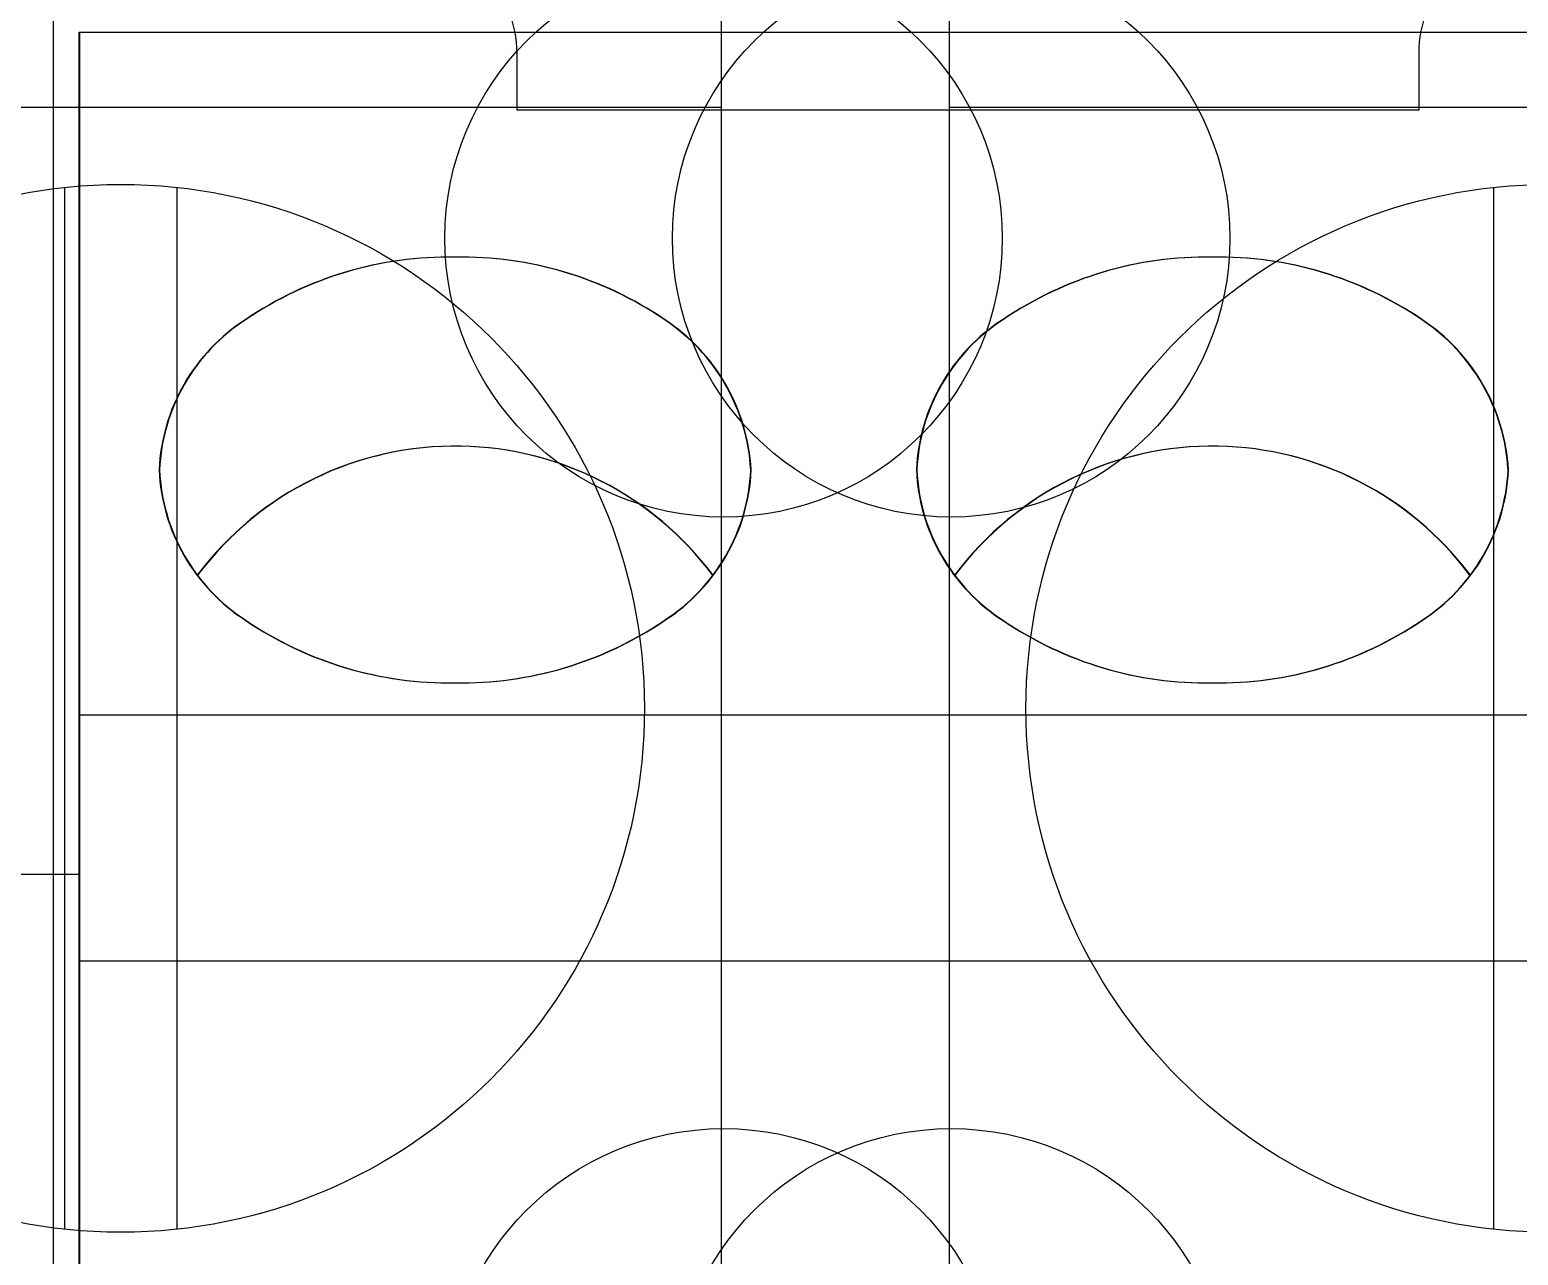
# Model space of a CAD drawing. Extents: x 1 to 47, y 1 to 35.
# Drawn here: x 39.9729 to 40.3691, y 11.958 to 12.284 of the extents above; entities that cross this region are included whole.
import ezdxf

# ---------------------------------------------------------------- set-up
doc = ezdxf.new("R2010")
doc.units = 0
doc.header["$MEASUREMENT"] = 0
for name, color, linetype in [('6_01__9-_0-___10__RTD_INPU', 7, 'CONTINUOUS'), ('6_02__9-_B-___10__RTD_INPU', 7, 'CONTINUOUS'), ('6_03__9-_1-___10__RTD_INPU', 7, 'CONTINUOUS'), ('6_04__9-_C-___10__RTD_INPU', 7, 'CONTINUOUS'), ('6_05__9-_D-___10__RTD_INPU', 7, 'CONTINUOUS'), ('6_06__9-_2A___10__RTD_INPU', 7, 'CONTINUOUS'), ('6_07__9-_2B___10__RTD_INPU', 7, 'CONTINUOUS'), ('6_08__9-_2C___10__RTD_INPU', 7, 'CONTINUOUS'), ('6_09__9-_2D___10__RTD_INPU', 7, 'CONTINUOUS'), ('6_10__9-_2G___10__RTD_INPU', 7, 'CONTINUOUS'), ('6_11__9-_3-___10__RTD_INPU', 7, 'CONTINUOUS'), ('6_12__9-_4-___10__RTD_INPU', 7, 'CONTINUOUS'), ('6_13__9-_5-___10__RTD_INPU', 7, 'CONTINUOUS'), ('6_14__9-_6-___10__RTD_INPU', 7, 'CONTINUOUS'), ('6_15__9-_70___10__RTD_INPU', 7, 'CONTINUOUS'), ('6_16__9-_L0___10__RTD_INPU', 7, 'CONTINUOUS'), ('6_17__9-_77___10__RTD_INPU', 7, 'CONTINUOUS'), ('6_18__9-_7-___10__RTD_INPU', 7, 'CONTINUOUS'), ('6_19__9-_L-___10__RTD_INPU', 7, 'CONTINUOUS'), ('7_01__0-__EMPTY', 7, 'CONTINUOUS'), ('7_02__B-___3__DI___4__DO__', 7, 'CONTINUOUS'), ('7_03__1-___4__DI___4__DO__', 7, 'CONTINUOUS'), ('7_04__C-___4__DI___4__DO__', 7, 'CONTINUOUS'), ('7_05__D-___4__DI___3__DO__', 7, 'CONTINUOUS'), ('7_06__2A___8__FORM_A_DO', 7, 'CONTINUOUS'), ('7_07__2B___8__FORM_B_DO', 7, 'CONTINUOUS'), ('7_08__2C___8__DO__6__FORM_', 7, 'CONTINUOUS'), ('7_09__2D___8__DO__2__FORM_', 7, 'CONTINUOUS'), ('7_10__2G___8__DO__4__FORM_', 7, 'CONTINUOUS'), ('7_11__3-___8__DI', 7, 'CONTINUOUS'), ('7_12__4-___14__DI', 7, 'CONTINUOUS'), ('7_13__5-___8__AI', 7, 'CONTINUOUS'), ('7_14__6-___4__AI____4__AO', 7, 'CONTINUOUS'), ('7_15__70___2__AVI____4__AF', 7, 'CONTINUOUS'), ('7_16__L0___2__LEA_AVI____4', 7, 'CONTINUOUS'), ('7_17__77___8__AFDI', 7, 'CONTINUOUS'), ('7_18__7-___2__AVI____7__DI', 7, 'CONTINUOUS'), ('7_19__L-___2__AVI____7__DI', 7, 'CONTINUOUS')]:
    doc.layers.add(name, color=color, linetype=linetype)

msp = doc.modelspace()

# ---------------------------------------------------------------- linework, layer by layer
at = {"layer": '6_01__9-_0-___10__RTD_INPU'}
msp.add_lwpolyline([(40.37245, 12.30769, 0.414214), (40.34257, 12.2778), (40.34257, 12.26269), (40.10257, 12.26269), (40.10257, 12.2778, 0.414214), (40.07268, 12.30769), (39.71495, 12.30769, 0.414973), (39.68507, 12.2778), (39.68507, 11.75758, 0.414973), (39.71495, 11.72769), (40.07268, 11.72769, 0.414214), (40.10257, 11.75758), (40.10257, 11.77269), (40.34257, 11.77269), (40.34257, 11.75758, 0.414214), (40.37245, 11.72769)], format="xyb", dxfattribs=at)
at = {"layer": '6_02__9-_B-___10__RTD_INPU'}
msp.add_lwpolyline([(41.58604, 12.28338), (41.58604, 11.67467), (39.98604, 11.67467), (39.98604, 12.28338)], close=True, dxfattribs=at)
for points in [[(40.14172, 12.20697, 0.154167), (40.08604, 12.22356, 0.154167), (40.03037, 12.20697, 0.244062), (40.0073, 12.16692, 0.244061), (40.03037, 12.12687, 0.154167), (40.08604, 12.11028, 0.154167), (40.14172, 12.12687, 0.24406), (40.16478, 12.16692, 0.236767)], [(40.3433, 12.20696, 0.154167), (40.28762, 12.22355, 0.154167), (40.23194, 12.20696, 0.244062), (40.20888, 12.16691, 0.244061), (40.23194, 12.12686, 0.154167), (40.28762, 12.11027, 0.154167), (40.3433, 12.12686, 0.24406), (40.36636, 12.16691, 0.236767)]]:
    msp.add_lwpolyline(points, format="xyb", close=True, dxfattribs=at)
for points in [[(40.15486, 12.13909, 0.005828), (40.15456, 12.13901, 0.231198), (40.08762, 12.17326, 0.240907), (40.01753, 12.13901, 0.001746), (40.01739, 12.13888)], [(40.35643, 12.13907, 0.005828), (40.35614, 12.139, 0.231198), (40.2892, 12.17324, 0.240907), (40.2191, 12.139, 0.001746), (40.21896, 12.13887)], [(39.98604, 12.05924), (39.82541, 12.05924, 0.414214), (39.78604, 12.01987), (39.78604, 11.87029, 0.414214), (39.82541, 11.83092), (39.98604, 11.83092)]]:
    msp.add_lwpolyline(points, format="xyb", dxfattribs=at)
for points in [[(39.98604, 12.10178), (41.58604, 12.10178)], [(39.98604, 12.03635), (41.58604, 12.03635)]]:
    msp.add_lwpolyline(points, dxfattribs=at)
at = {"layer": '6_03__9-_1-___10__RTD_INPU'}
msp.add_lwpolyline([(41.58604, 12.28338), (41.58604, 11.67467), (39.98604, 11.67467), (39.98604, 12.28338)], close=True, dxfattribs=at)
for points in [[(40.14172, 12.20697, 0.154167), (40.08604, 12.22356, 0.154167), (40.03037, 12.20697, 0.244062), (40.0073, 12.16692, 0.244061), (40.03037, 12.12687, 0.154167), (40.08604, 12.11028, 0.154167), (40.14172, 12.12687, 0.24406), (40.16478, 12.16692, 0.236767)], [(40.3433, 12.20696, 0.154167), (40.28762, 12.22355, 0.154167), (40.23194, 12.20696, 0.244062), (40.20888, 12.16691, 0.244061), (40.23194, 12.12686, 0.154167), (40.28762, 12.11027, 0.154167), (40.3433, 12.12686, 0.24406), (40.36636, 12.16691, 0.236767)]]:
    msp.add_lwpolyline(points, format="xyb", close=True, dxfattribs=at)
for points in [[(40.15486, 12.13909, 0.005828), (40.15456, 12.13901, 0.231198), (40.08762, 12.17326, 0.240907), (40.01753, 12.13901, 0.001746), (40.01739, 12.13888)], [(40.35643, 12.13907, 0.005828), (40.35614, 12.139, 0.231198), (40.2892, 12.17324, 0.240907), (40.2191, 12.139, 0.001746), (40.21896, 12.13887)], [(39.98604, 12.05924), (39.82541, 12.05924, 0.414214), (39.78604, 12.01987), (39.78604, 11.87029, 0.414214), (39.82541, 11.83092), (39.98604, 11.83092)]]:
    msp.add_lwpolyline(points, format="xyb", dxfattribs=at)
for points in [[(39.98604, 12.10178), (41.58604, 12.10178)], [(39.98604, 12.03635), (41.58604, 12.03635)]]:
    msp.add_lwpolyline(points, dxfattribs=at)
at = {"layer": '6_04__9-_C-___10__RTD_INPU'}
msp.add_lwpolyline([(41.58604, 12.28338), (41.58604, 11.67467), (39.98604, 11.67467), (39.98604, 12.28338)], close=True, dxfattribs=at)
for points in [[(40.14172, 12.20697, 0.154167), (40.08604, 12.22356, 0.154167), (40.03037, 12.20697, 0.244062), (40.0073, 12.16692, 0.244061), (40.03037, 12.12687, 0.154167), (40.08604, 12.11028, 0.154167), (40.14172, 12.12687, 0.24406), (40.16478, 12.16692, 0.236767)], [(40.3433, 12.20696, 0.154167), (40.28762, 12.22355, 0.154167), (40.23194, 12.20696, 0.244062), (40.20888, 12.16691, 0.244061), (40.23194, 12.12686, 0.154167), (40.28762, 12.11027, 0.154167), (40.3433, 12.12686, 0.24406), (40.36636, 12.16691, 0.236767)]]:
    msp.add_lwpolyline(points, format="xyb", close=True, dxfattribs=at)
for points in [[(40.15486, 12.13909, 0.005828), (40.15456, 12.13901, 0.231198), (40.08762, 12.17326, 0.240907), (40.01753, 12.13901, 0.001746), (40.01739, 12.13888)], [(40.35643, 12.13907, 0.005828), (40.35614, 12.139, 0.231198), (40.2892, 12.17324, 0.240907), (40.2191, 12.139, 0.001746), (40.21896, 12.13887)], [(39.98604, 12.05924), (39.82541, 12.05924, 0.414214), (39.78604, 12.01987), (39.78604, 11.87029, 0.414214), (39.82541, 11.83092), (39.98604, 11.83092)]]:
    msp.add_lwpolyline(points, format="xyb", dxfattribs=at)
for points in [[(39.98604, 12.10178), (41.58604, 12.10178)], [(39.98604, 12.03635), (41.58604, 12.03635)]]:
    msp.add_lwpolyline(points, dxfattribs=at)
at = {"layer": '6_05__9-_D-___10__RTD_INPU'}
msp.add_lwpolyline([(41.58604, 12.28338), (41.58604, 11.67467), (39.98604, 11.67467), (39.98604, 12.28338)], close=True, dxfattribs=at)
for points in [[(40.14172, 12.20697, 0.154167), (40.08604, 12.22356, 0.154167), (40.03037, 12.20697, 0.244062), (40.0073, 12.16692, 0.244061), (40.03037, 12.12687, 0.154167), (40.08604, 12.11028, 0.154167), (40.14172, 12.12687, 0.24406), (40.16478, 12.16692, 0.236767)], [(40.3433, 12.20696, 0.154167), (40.28762, 12.22355, 0.154167), (40.23194, 12.20696, 0.244062), (40.20888, 12.16691, 0.244061), (40.23194, 12.12686, 0.154167), (40.28762, 12.11027, 0.154167), (40.3433, 12.12686, 0.24406), (40.36636, 12.16691, 0.236767)]]:
    msp.add_lwpolyline(points, format="xyb", close=True, dxfattribs=at)
for points in [[(40.15486, 12.13909, 0.005828), (40.15456, 12.13901, 0.231198), (40.08762, 12.17326, 0.240907), (40.01753, 12.13901, 0.001746), (40.01739, 12.13888)], [(40.35643, 12.13907, 0.005828), (40.35614, 12.139, 0.231198), (40.2892, 12.17324, 0.240907), (40.2191, 12.139, 0.001746), (40.21896, 12.13887)], [(39.98604, 12.05924), (39.82541, 12.05924, 0.414214), (39.78604, 12.01987), (39.78604, 11.87029, 0.414214), (39.82541, 11.83092), (39.98604, 11.83092)]]:
    msp.add_lwpolyline(points, format="xyb", dxfattribs=at)
for points in [[(39.98604, 12.10178), (41.58604, 12.10178)], [(39.98604, 12.03635), (41.58604, 12.03635)]]:
    msp.add_lwpolyline(points, dxfattribs=at)
at = {"layer": '6_06__9-_2A___10__RTD_INPU'}
msp.add_lwpolyline([(41.58604, 12.28338), (41.58604, 11.67467), (39.98604, 11.67467), (39.98604, 12.28338)], close=True, dxfattribs=at)
for points in [[(40.14172, 12.20697, 0.154167), (40.08604, 12.22356, 0.154167), (40.03037, 12.20697, 0.244062), (40.0073, 12.16692, 0.244061), (40.03037, 12.12687, 0.154167), (40.08604, 12.11028, 0.154167), (40.14172, 12.12687, 0.24406), (40.16478, 12.16692, 0.236767)], [(40.3433, 12.20696, 0.154167), (40.28762, 12.22355, 0.154167), (40.23194, 12.20696, 0.244062), (40.20888, 12.16691, 0.244061), (40.23194, 12.12686, 0.154167), (40.28762, 12.11027, 0.154167), (40.3433, 12.12686, 0.24406), (40.36636, 12.16691, 0.236767)]]:
    msp.add_lwpolyline(points, format="xyb", close=True, dxfattribs=at)
for points in [[(40.15486, 12.13909, 0.005828), (40.15456, 12.13901, 0.231198), (40.08762, 12.17326, 0.240907), (40.01753, 12.13901, 0.001746), (40.01739, 12.13888)], [(40.35643, 12.13907, 0.005828), (40.35614, 12.139, 0.231198), (40.2892, 12.17324, 0.240907), (40.2191, 12.139, 0.001746), (40.21896, 12.13887)], [(39.98604, 12.05924), (39.82541, 12.05924, 0.414214), (39.78604, 12.01987), (39.78604, 11.87029, 0.414214), (39.82541, 11.83092), (39.98604, 11.83092)]]:
    msp.add_lwpolyline(points, format="xyb", dxfattribs=at)
for points in [[(39.98604, 12.10178), (41.58604, 12.10178)], [(39.98604, 12.03635), (41.58604, 12.03635)]]:
    msp.add_lwpolyline(points, dxfattribs=at)
at = {"layer": '6_07__9-_2B___10__RTD_INPU'}
msp.add_lwpolyline([(41.58604, 12.28338), (41.58604, 11.67467), (39.98604, 11.67467), (39.98604, 12.28338)], close=True, dxfattribs=at)
for points in [[(40.14172, 12.20697, 0.154167), (40.08604, 12.22356, 0.154167), (40.03037, 12.20697, 0.244062), (40.0073, 12.16692, 0.244061), (40.03037, 12.12687, 0.154167), (40.08604, 12.11028, 0.154167), (40.14172, 12.12687, 0.24406), (40.16478, 12.16692, 0.236767)], [(40.3433, 12.20696, 0.154167), (40.28762, 12.22355, 0.154167), (40.23194, 12.20696, 0.244062), (40.20888, 12.16691, 0.244061), (40.23194, 12.12686, 0.154167), (40.28762, 12.11027, 0.154167), (40.3433, 12.12686, 0.24406), (40.36636, 12.16691, 0.236767)]]:
    msp.add_lwpolyline(points, format="xyb", close=True, dxfattribs=at)
for points in [[(40.15486, 12.13909, 0.005828), (40.15456, 12.13901, 0.231198), (40.08762, 12.17326, 0.240907), (40.01753, 12.13901, 0.001746), (40.01739, 12.13888)], [(40.35643, 12.13907, 0.005828), (40.35614, 12.139, 0.231198), (40.2892, 12.17324, 0.240907), (40.2191, 12.139, 0.001746), (40.21896, 12.13887)], [(39.98604, 12.05924), (39.82541, 12.05924, 0.414214), (39.78604, 12.01987), (39.78604, 11.87029, 0.414214), (39.82541, 11.83092), (39.98604, 11.83092)]]:
    msp.add_lwpolyline(points, format="xyb", dxfattribs=at)
for points in [[(39.98604, 12.10178), (41.58604, 12.10178)], [(39.98604, 12.03635), (41.58604, 12.03635)]]:
    msp.add_lwpolyline(points, dxfattribs=at)
at = {"layer": '6_08__9-_2C___10__RTD_INPU'}
msp.add_lwpolyline([(41.58604, 12.28338), (41.58604, 11.67467), (39.98604, 11.67467), (39.98604, 12.28338)], close=True, dxfattribs=at)
for points in [[(40.14172, 12.20697, 0.154167), (40.08604, 12.22356, 0.154167), (40.03037, 12.20697, 0.244062), (40.0073, 12.16692, 0.244061), (40.03037, 12.12687, 0.154167), (40.08604, 12.11028, 0.154167), (40.14172, 12.12687, 0.24406), (40.16478, 12.16692, 0.236767)], [(40.3433, 12.20696, 0.154167), (40.28762, 12.22355, 0.154167), (40.23194, 12.20696, 0.244062), (40.20888, 12.16691, 0.244061), (40.23194, 12.12686, 0.154167), (40.28762, 12.11027, 0.154167), (40.3433, 12.12686, 0.24406), (40.36636, 12.16691, 0.236767)]]:
    msp.add_lwpolyline(points, format="xyb", close=True, dxfattribs=at)
for points in [[(40.15486, 12.13909, 0.005828), (40.15456, 12.13901, 0.231198), (40.08762, 12.17326, 0.240907), (40.01753, 12.13901, 0.001746), (40.01739, 12.13888)], [(40.35643, 12.13907, 0.005828), (40.35614, 12.139, 0.231198), (40.2892, 12.17324, 0.240907), (40.2191, 12.139, 0.001746), (40.21896, 12.13887)], [(39.98604, 12.05924), (39.82541, 12.05924, 0.414214), (39.78604, 12.01987), (39.78604, 11.87029, 0.414214), (39.82541, 11.83092), (39.98604, 11.83092)]]:
    msp.add_lwpolyline(points, format="xyb", dxfattribs=at)
for points in [[(39.98604, 12.10178), (41.58604, 12.10178)], [(39.98604, 12.03635), (41.58604, 12.03635)]]:
    msp.add_lwpolyline(points, dxfattribs=at)
at = {"layer": '6_09__9-_2D___10__RTD_INPU'}
msp.add_lwpolyline([(41.58604, 12.28338), (41.58604, 11.67467), (39.98604, 11.67467), (39.98604, 12.28338)], close=True, dxfattribs=at)
for points in [[(40.14172, 12.20697, 0.154167), (40.08604, 12.22356, 0.154167), (40.03037, 12.20697, 0.244062), (40.0073, 12.16692, 0.244061), (40.03037, 12.12687, 0.154167), (40.08604, 12.11028, 0.154167), (40.14172, 12.12687, 0.24406), (40.16478, 12.16692, 0.236767)], [(40.3433, 12.20696, 0.154167), (40.28762, 12.22355, 0.154167), (40.23194, 12.20696, 0.244062), (40.20888, 12.16691, 0.244061), (40.23194, 12.12686, 0.154167), (40.28762, 12.11027, 0.154167), (40.3433, 12.12686, 0.24406), (40.36636, 12.16691, 0.236767)]]:
    msp.add_lwpolyline(points, format="xyb", close=True, dxfattribs=at)
for points in [[(40.15486, 12.13909, 0.005828), (40.15456, 12.13901, 0.231198), (40.08762, 12.17326, 0.240907), (40.01753, 12.13901, 0.001746), (40.01739, 12.13888)], [(40.35643, 12.13907, 0.005828), (40.35614, 12.139, 0.231198), (40.2892, 12.17324, 0.240907), (40.2191, 12.139, 0.001746), (40.21896, 12.13887)], [(39.98604, 12.05924), (39.82541, 12.05924, 0.414214), (39.78604, 12.01987), (39.78604, 11.87029, 0.414214), (39.82541, 11.83092), (39.98604, 11.83092)]]:
    msp.add_lwpolyline(points, format="xyb", dxfattribs=at)
for points in [[(39.98604, 12.10178), (41.58604, 12.10178)], [(39.98604, 12.03635), (41.58604, 12.03635)]]:
    msp.add_lwpolyline(points, dxfattribs=at)
at = {"layer": '6_10__9-_2G___10__RTD_INPU'}
msp.add_lwpolyline([(41.58604, 12.28338), (41.58604, 11.67467), (39.98604, 11.67467), (39.98604, 12.28338)], close=True, dxfattribs=at)
for points in [[(40.14172, 12.20697, 0.154167), (40.08604, 12.22356, 0.154167), (40.03037, 12.20697, 0.244062), (40.0073, 12.16692, 0.244061), (40.03037, 12.12687, 0.154167), (40.08604, 12.11028, 0.154167), (40.14172, 12.12687, 0.24406), (40.16478, 12.16692, 0.236767)], [(40.3433, 12.20696, 0.154167), (40.28762, 12.22355, 0.154167), (40.23194, 12.20696, 0.244062), (40.20888, 12.16691, 0.244061), (40.23194, 12.12686, 0.154167), (40.28762, 12.11027, 0.154167), (40.3433, 12.12686, 0.24406), (40.36636, 12.16691, 0.236767)]]:
    msp.add_lwpolyline(points, format="xyb", close=True, dxfattribs=at)
for points in [[(40.15486, 12.13909, 0.005828), (40.15456, 12.13901, 0.231198), (40.08762, 12.17326, 0.240907), (40.01753, 12.13901, 0.001746), (40.01739, 12.13888)], [(40.35643, 12.13907, 0.005828), (40.35614, 12.139, 0.231198), (40.2892, 12.17324, 0.240907), (40.2191, 12.139, 0.001746), (40.21896, 12.13887)], [(39.98604, 12.05924), (39.82541, 12.05924, 0.414214), (39.78604, 12.01987), (39.78604, 11.87029, 0.414214), (39.82541, 11.83092), (39.98604, 11.83092)]]:
    msp.add_lwpolyline(points, format="xyb", dxfattribs=at)
for points in [[(39.98604, 12.10178), (41.58604, 12.10178)], [(39.98604, 12.03635), (41.58604, 12.03635)]]:
    msp.add_lwpolyline(points, dxfattribs=at)
at = {"layer": '6_11__9-_3-___10__RTD_INPU'}
msp.add_lwpolyline([(41.58604, 12.28338), (41.58604, 11.67467), (39.98604, 11.67467), (39.98604, 12.28338)], close=True, dxfattribs=at)
for points in [[(40.14172, 12.20697, 0.154167), (40.08604, 12.22356, 0.154167), (40.03037, 12.20697, 0.244062), (40.0073, 12.16692, 0.244061), (40.03037, 12.12687, 0.154167), (40.08604, 12.11028, 0.154167), (40.14172, 12.12687, 0.24406), (40.16478, 12.16692, 0.236767)], [(40.3433, 12.20696, 0.154167), (40.28762, 12.22355, 0.154167), (40.23194, 12.20696, 0.244062), (40.20888, 12.16691, 0.244061), (40.23194, 12.12686, 0.154167), (40.28762, 12.11027, 0.154167), (40.3433, 12.12686, 0.24406), (40.36636, 12.16691, 0.236767)]]:
    msp.add_lwpolyline(points, format="xyb", close=True, dxfattribs=at)
for points in [[(40.15486, 12.13909, 0.005828), (40.15456, 12.13901, 0.231198), (40.08762, 12.17326, 0.240907), (40.01753, 12.13901, 0.001746), (40.01739, 12.13888)], [(40.35643, 12.13907, 0.005828), (40.35614, 12.139, 0.231198), (40.2892, 12.17324, 0.240907), (40.2191, 12.139, 0.001746), (40.21896, 12.13887)], [(39.98604, 12.05924), (39.82541, 12.05924, 0.414214), (39.78604, 12.01987), (39.78604, 11.87029, 0.414214), (39.82541, 11.83092), (39.98604, 11.83092)]]:
    msp.add_lwpolyline(points, format="xyb", dxfattribs=at)
for points in [[(39.98604, 12.10178), (41.58604, 12.10178)], [(39.98604, 12.03635), (41.58604, 12.03635)]]:
    msp.add_lwpolyline(points, dxfattribs=at)
at = {"layer": '6_12__9-_4-___10__RTD_INPU'}
msp.add_lwpolyline([(41.58604, 12.28338), (41.58604, 11.67467), (39.98604, 11.67467), (39.98604, 12.28338)], close=True, dxfattribs=at)
for points in [[(40.14172, 12.20697, 0.154167), (40.08604, 12.22356, 0.154167), (40.03037, 12.20697, 0.244062), (40.0073, 12.16692, 0.244061), (40.03037, 12.12687, 0.154167), (40.08604, 12.11028, 0.154167), (40.14172, 12.12687, 0.24406), (40.16478, 12.16692, 0.236767)], [(40.3433, 12.20696, 0.154167), (40.28762, 12.22355, 0.154167), (40.23194, 12.20696, 0.244062), (40.20888, 12.16691, 0.244061), (40.23194, 12.12686, 0.154167), (40.28762, 12.11027, 0.154167), (40.3433, 12.12686, 0.24406), (40.36636, 12.16691, 0.236767)]]:
    msp.add_lwpolyline(points, format="xyb", close=True, dxfattribs=at)
for points in [[(40.15486, 12.13909, 0.005828), (40.15456, 12.13901, 0.231198), (40.08762, 12.17326, 0.240907), (40.01753, 12.13901, 0.001746), (40.01739, 12.13888)], [(40.35643, 12.13907, 0.005828), (40.35614, 12.139, 0.231198), (40.2892, 12.17324, 0.240907), (40.2191, 12.139, 0.001746), (40.21896, 12.13887)], [(39.98604, 12.05924), (39.82541, 12.05924, 0.414214), (39.78604, 12.01987), (39.78604, 11.87029, 0.414214), (39.82541, 11.83092), (39.98604, 11.83092)]]:
    msp.add_lwpolyline(points, format="xyb", dxfattribs=at)
for points in [[(39.98604, 12.10178), (41.58604, 12.10178)], [(39.98604, 12.03635), (41.58604, 12.03635)]]:
    msp.add_lwpolyline(points, dxfattribs=at)
at = {"layer": '6_13__9-_5-___10__RTD_INPU'}
msp.add_lwpolyline([(41.58604, 12.28338), (41.58604, 11.67467), (39.98604, 11.67467), (39.98604, 12.28338)], close=True, dxfattribs=at)
for points in [[(40.14172, 12.20697, 0.154167), (40.08604, 12.22356, 0.154167), (40.03037, 12.20697, 0.244062), (40.0073, 12.16692, 0.244061), (40.03037, 12.12687, 0.154167), (40.08604, 12.11028, 0.154167), (40.14172, 12.12687, 0.24406), (40.16478, 12.16692, 0.236767)], [(40.3433, 12.20696, 0.154167), (40.28762, 12.22355, 0.154167), (40.23194, 12.20696, 0.244062), (40.20888, 12.16691, 0.244061), (40.23194, 12.12686, 0.154167), (40.28762, 12.11027, 0.154167), (40.3433, 12.12686, 0.24406), (40.36636, 12.16691, 0.236767)]]:
    msp.add_lwpolyline(points, format="xyb", close=True, dxfattribs=at)
for points in [[(40.15486, 12.13909, 0.005828), (40.15456, 12.13901, 0.231198), (40.08762, 12.17326, 0.240907), (40.01753, 12.13901, 0.001746), (40.01739, 12.13888)], [(40.35643, 12.13907, 0.005828), (40.35614, 12.139, 0.231198), (40.2892, 12.17324, 0.240907), (40.2191, 12.139, 0.001746), (40.21896, 12.13887)], [(39.98604, 12.05924), (39.82541, 12.05924, 0.414214), (39.78604, 12.01987), (39.78604, 11.87029, 0.414214), (39.82541, 11.83092), (39.98604, 11.83092)]]:
    msp.add_lwpolyline(points, format="xyb", dxfattribs=at)
for points in [[(39.98604, 12.10178), (41.58604, 12.10178)], [(39.98604, 12.03635), (41.58604, 12.03635)]]:
    msp.add_lwpolyline(points, dxfattribs=at)
at = {"layer": '6_14__9-_6-___10__RTD_INPU'}
msp.add_lwpolyline([(41.58604, 12.28338), (41.58604, 11.67467), (39.98604, 11.67467), (39.98604, 12.28338)], close=True, dxfattribs=at)
for points in [[(40.14172, 12.20697, 0.154167), (40.08604, 12.22356, 0.154167), (40.03037, 12.20697, 0.244062), (40.0073, 12.16692, 0.244061), (40.03037, 12.12687, 0.154167), (40.08604, 12.11028, 0.154167), (40.14172, 12.12687, 0.24406), (40.16478, 12.16692, 0.236767)], [(40.3433, 12.20696, 0.154167), (40.28762, 12.22355, 0.154167), (40.23194, 12.20696, 0.244062), (40.20888, 12.16691, 0.244061), (40.23194, 12.12686, 0.154167), (40.28762, 12.11027, 0.154167), (40.3433, 12.12686, 0.24406), (40.36636, 12.16691, 0.236767)]]:
    msp.add_lwpolyline(points, format="xyb", close=True, dxfattribs=at)
for points in [[(40.15486, 12.13909, 0.005828), (40.15456, 12.13901, 0.231198), (40.08762, 12.17326, 0.240907), (40.01753, 12.13901, 0.001746), (40.01739, 12.13888)], [(40.35643, 12.13907, 0.005828), (40.35614, 12.139, 0.231198), (40.2892, 12.17324, 0.240907), (40.2191, 12.139, 0.001746), (40.21896, 12.13887)], [(39.98604, 12.05924), (39.82541, 12.05924, 0.414214), (39.78604, 12.01987), (39.78604, 11.87029, 0.414214), (39.82541, 11.83092), (39.98604, 11.83092)]]:
    msp.add_lwpolyline(points, format="xyb", dxfattribs=at)
for points in [[(39.98604, 12.10178), (41.58604, 12.10178)], [(39.98604, 12.03635), (41.58604, 12.03635)]]:
    msp.add_lwpolyline(points, dxfattribs=at)
at = {"layer": '6_15__9-_70___10__RTD_INPU'}
for points in [[(40.15687, 12.45349), (40.15687, 11.75348)], [(40.21763, 12.45349), (40.21763, 11.75348)], [(39.83726, 12.26349), (40.15687, 12.26349)], [(40.21763, 12.26349), (40.53724, 12.26349)], [(39.98212, 12.2421), (39.98209, 11.96488)], [(40.01204, 12.2421), (40.01204, 11.96488)], [(40.36249, 12.2421), (40.36246, 11.96488)]]:
    msp.add_lwpolyline(points, dxfattribs=at)
for centre in [(39.99708, 12.10349), (40.37745, 12.10349)]:
    msp.add_circle(centre, 0.13941, dxfattribs=at)
at = {"layer": '6_16__9-_L0___10__RTD_INPU'}
for points in [[(40.15687, 12.45349), (40.15687, 11.75348)], [(40.21763, 12.45349), (40.21763, 11.75348)], [(39.83726, 12.26349), (40.15687, 12.26349)], [(40.21763, 12.26349), (40.53724, 12.26349)], [(39.98212, 12.2421), (39.98209, 11.96488)], [(40.01204, 12.2421), (40.01204, 11.96488)], [(40.36249, 12.2421), (40.36246, 11.96488)]]:
    msp.add_lwpolyline(points, dxfattribs=at)
for centre in [(39.99708, 12.10349), (40.37745, 12.10349)]:
    msp.add_circle(centre, 0.13941, dxfattribs=at)
at = {"layer": '6_17__9-_77___10__RTD_INPU'}
for centre in [(40.15755, 12.22857), (40.15755, 11.91749)]:
    msp.add_circle(centre, 0.07419, dxfattribs=at)
at = {"layer": '6_18__9-_7-___10__RTD_INPU'}
for points in [[(40.15687, 12.45349), (40.15687, 11.75348)], [(40.21763, 12.45349), (40.21763, 11.75348)], [(39.83726, 12.26349), (40.15687, 12.26349)], [(40.21763, 12.26349), (40.53724, 12.26349)], [(39.98212, 12.2421), (39.98209, 11.96488)], [(40.01204, 12.2421), (40.01204, 11.96488)], [(40.36249, 12.2421), (40.36246, 11.96488)]]:
    msp.add_lwpolyline(points, dxfattribs=at)
for centre in [(39.99708, 12.10349), (40.37745, 12.10349)]:
    msp.add_circle(centre, 0.13941, dxfattribs=at)
at = {"layer": '6_19__9-_L-___10__RTD_INPU'}
for points in [[(40.15687, 12.45349), (40.15687, 11.75348)], [(40.21763, 12.45349), (40.21763, 11.75348)], [(39.83726, 12.26349), (40.15687, 12.26349)], [(40.21763, 12.26349), (40.53724, 12.26349)], [(39.98212, 12.2421), (39.98209, 11.96488)], [(40.01204, 12.2421), (40.01204, 11.96488)], [(40.36249, 12.2421), (40.36246, 11.96488)]]:
    msp.add_lwpolyline(points, dxfattribs=at)
for centre in [(39.99708, 12.10349), (40.37745, 12.10349)]:
    msp.add_circle(centre, 0.13941, dxfattribs=at)
at = {"layer": '7_01__0-__EMPTY'}
msp.add_lwpolyline([(40.37245, 12.30769, 0.414214), (40.34257, 12.2778), (40.34257, 12.26269), (40.10257, 12.26269), (40.10257, 12.2778, 0.414214), (40.07268, 12.30769), (39.71495, 12.30769, 0.414973), (39.68507, 12.2778), (39.68507, 11.75758, 0.414973), (39.71495, 11.72769), (40.07268, 11.72769, 0.414214), (40.10257, 11.75758), (40.10257, 11.77269), (40.34257, 11.77269), (40.34257, 11.75758, 0.414214), (40.37245, 11.72769)], format="xyb", dxfattribs=at)
at = {"layer": '7_02__B-___3__DI___4__DO__'}
msp.add_lwpolyline([(41.58617, 12.28338), (41.58617, 11.67467), (39.98617, 11.67467), (39.98617, 12.28338)], close=True, dxfattribs=at)
for points in [[(40.14184, 12.20697, 0.154167), (40.08617, 12.22356, 0.154167), (40.03049, 12.20697, 0.244062), (40.00743, 12.16692, 0.244061), (40.03049, 12.12687, 0.154167), (40.08617, 12.11028, 0.154167), (40.14184, 12.12687, 0.24406), (40.16491, 12.16692, 0.236767)], [(40.34342, 12.20696, 0.154167), (40.28774, 12.22355, 0.154167), (40.23206, 12.20696, 0.244062), (40.209, 12.16691, 0.244061), (40.23206, 12.12686, 0.154167), (40.28774, 12.11027, 0.154167), (40.34342, 12.12686, 0.24406), (40.36648, 12.16691, 0.236767)]]:
    msp.add_lwpolyline(points, format="xyb", close=True, dxfattribs=at)
for points in [[(40.15498, 12.13909, 0.005828), (40.15468, 12.13901, 0.231198), (40.08774, 12.17326, 0.240907), (40.01765, 12.13901, 0.001746), (40.01751, 12.13888)], [(40.35655, 12.13907, 0.005828), (40.35626, 12.139, 0.231198), (40.28932, 12.17324, 0.240907), (40.21922, 12.139, 0.001746), (40.21909, 12.13887)], [(39.98617, 12.05924), (39.82554, 12.05924, 0.414214), (39.78617, 12.01987), (39.78617, 11.87029, 0.414214), (39.82553, 11.83092), (39.98617, 11.83092)]]:
    msp.add_lwpolyline(points, format="xyb", dxfattribs=at)
for points in [[(39.98617, 12.10178), (41.58617, 12.10178)], [(39.98617, 12.03635), (41.58617, 12.03635)]]:
    msp.add_lwpolyline(points, dxfattribs=at)
at = {"layer": '7_03__1-___4__DI___4__DO__'}
msp.add_lwpolyline([(41.58617, 12.28338), (41.58617, 11.67467), (39.98617, 11.67467), (39.98617, 12.28338)], close=True, dxfattribs=at)
for points in [[(40.14184, 12.20697, 0.154167), (40.08617, 12.22356, 0.154167), (40.03049, 12.20697, 0.244062), (40.00743, 12.16692, 0.244061), (40.03049, 12.12687, 0.154167), (40.08617, 12.11028, 0.154167), (40.14184, 12.12687, 0.24406), (40.16491, 12.16692, 0.236767)], [(40.34342, 12.20696, 0.154167), (40.28774, 12.22355, 0.154167), (40.23206, 12.20696, 0.244062), (40.209, 12.16691, 0.244061), (40.23206, 12.12686, 0.154167), (40.28774, 12.11027, 0.154167), (40.34342, 12.12686, 0.24406), (40.36648, 12.16691, 0.236767)]]:
    msp.add_lwpolyline(points, format="xyb", close=True, dxfattribs=at)
for points in [[(40.15498, 12.13909, 0.005828), (40.15468, 12.13901, 0.231198), (40.08774, 12.17326, 0.240907), (40.01765, 12.13901, 0.001746), (40.01751, 12.13888)], [(40.35655, 12.13907, 0.005828), (40.35626, 12.139, 0.231198), (40.28932, 12.17324, 0.240907), (40.21922, 12.139, 0.001746), (40.21909, 12.13887)], [(39.98617, 12.05924), (39.82554, 12.05924, 0.414214), (39.78617, 12.01987), (39.78617, 11.87029, 0.414214), (39.82553, 11.83092), (39.98617, 11.83092)]]:
    msp.add_lwpolyline(points, format="xyb", dxfattribs=at)
for points in [[(39.98617, 12.10178), (41.58617, 12.10178)], [(39.98617, 12.03635), (41.58617, 12.03635)]]:
    msp.add_lwpolyline(points, dxfattribs=at)
at = {"layer": '7_04__C-___4__DI___4__DO__'}
msp.add_lwpolyline([(41.58617, 12.28338), (41.58617, 11.67467), (39.98617, 11.67467), (39.98617, 12.28338)], close=True, dxfattribs=at)
for points in [[(40.14184, 12.20697, 0.154167), (40.08617, 12.22356, 0.154167), (40.03049, 12.20697, 0.244062), (40.00743, 12.16692, 0.244061), (40.03049, 12.12687, 0.154167), (40.08617, 12.11028, 0.154167), (40.14184, 12.12687, 0.24406), (40.16491, 12.16692, 0.236767)], [(40.34342, 12.20696, 0.154167), (40.28774, 12.22355, 0.154167), (40.23206, 12.20696, 0.244062), (40.209, 12.16691, 0.244061), (40.23206, 12.12686, 0.154167), (40.28774, 12.11027, 0.154167), (40.34342, 12.12686, 0.24406), (40.36648, 12.16691, 0.236767)]]:
    msp.add_lwpolyline(points, format="xyb", close=True, dxfattribs=at)
for points in [[(40.15498, 12.13909, 0.005828), (40.15468, 12.13901, 0.231198), (40.08774, 12.17326, 0.240907), (40.01765, 12.13901, 0.001746), (40.01751, 12.13888)], [(40.35655, 12.13907, 0.005828), (40.35626, 12.139, 0.231198), (40.28932, 12.17324, 0.240907), (40.21922, 12.139, 0.001746), (40.21909, 12.13887)], [(39.98617, 12.05924), (39.82554, 12.05924, 0.414214), (39.78617, 12.01987), (39.78617, 11.87029, 0.414214), (39.82553, 11.83092), (39.98617, 11.83092)]]:
    msp.add_lwpolyline(points, format="xyb", dxfattribs=at)
for points in [[(39.98617, 12.10178), (41.58617, 12.10178)], [(39.98617, 12.03635), (41.58617, 12.03635)]]:
    msp.add_lwpolyline(points, dxfattribs=at)
at = {"layer": '7_05__D-___4__DI___3__DO__'}
msp.add_lwpolyline([(41.58617, 12.28338), (41.58617, 11.67467), (39.98617, 11.67467), (39.98617, 12.28338)], close=True, dxfattribs=at)
for points in [[(40.14184, 12.20697, 0.154167), (40.08617, 12.22356, 0.154167), (40.03049, 12.20697, 0.244062), (40.00743, 12.16692, 0.244061), (40.03049, 12.12687, 0.154167), (40.08617, 12.11028, 0.154167), (40.14184, 12.12687, 0.24406), (40.16491, 12.16692, 0.236767)], [(40.34342, 12.20696, 0.154167), (40.28774, 12.22355, 0.154167), (40.23206, 12.20696, 0.244062), (40.209, 12.16691, 0.244061), (40.23206, 12.12686, 0.154167), (40.28774, 12.11027, 0.154167), (40.34342, 12.12686, 0.24406), (40.36648, 12.16691, 0.236767)]]:
    msp.add_lwpolyline(points, format="xyb", close=True, dxfattribs=at)
for points in [[(40.15498, 12.13909, 0.005828), (40.15468, 12.13901, 0.231198), (40.08774, 12.17326, 0.240907), (40.01765, 12.13901, 0.001746), (40.01751, 12.13888)], [(40.35655, 12.13907, 0.005828), (40.35626, 12.139, 0.231198), (40.28932, 12.17324, 0.240907), (40.21922, 12.139, 0.001746), (40.21909, 12.13887)], [(39.98617, 12.05924), (39.82554, 12.05924, 0.414214), (39.78617, 12.01987), (39.78617, 11.87029, 0.414214), (39.82553, 11.83092), (39.98617, 11.83092)]]:
    msp.add_lwpolyline(points, format="xyb", dxfattribs=at)
for points in [[(39.98617, 12.10178), (41.58617, 12.10178)], [(39.98617, 12.03635), (41.58617, 12.03635)]]:
    msp.add_lwpolyline(points, dxfattribs=at)
at = {"layer": '7_06__2A___8__FORM_A_DO'}
msp.add_lwpolyline([(41.58617, 12.28338), (41.58617, 11.67467), (39.98617, 11.67467), (39.98617, 12.28338)], close=True, dxfattribs=at)
for points in [[(40.14184, 12.20697, 0.154167), (40.08617, 12.22356, 0.154167), (40.03049, 12.20697, 0.244062), (40.00743, 12.16692, 0.244061), (40.03049, 12.12687, 0.154167), (40.08617, 12.11028, 0.154167), (40.14184, 12.12687, 0.24406), (40.16491, 12.16692, 0.236767)], [(40.34342, 12.20696, 0.154167), (40.28774, 12.22355, 0.154167), (40.23206, 12.20696, 0.244062), (40.209, 12.16691, 0.244061), (40.23206, 12.12686, 0.154167), (40.28774, 12.11027, 0.154167), (40.34342, 12.12686, 0.24406), (40.36648, 12.16691, 0.236767)]]:
    msp.add_lwpolyline(points, format="xyb", close=True, dxfattribs=at)
for points in [[(40.15498, 12.13909, 0.005828), (40.15468, 12.13901, 0.231198), (40.08774, 12.17326, 0.240907), (40.01765, 12.13901, 0.001746), (40.01751, 12.13888)], [(40.35655, 12.13907, 0.005828), (40.35626, 12.139, 0.231198), (40.28932, 12.17324, 0.240907), (40.21922, 12.139, 0.001746), (40.21909, 12.13887)], [(39.98617, 12.05924), (39.82554, 12.05924, 0.414214), (39.78617, 12.01987), (39.78617, 11.87029, 0.414214), (39.82553, 11.83092), (39.98617, 11.83092)]]:
    msp.add_lwpolyline(points, format="xyb", dxfattribs=at)
for points in [[(39.98617, 12.10178), (41.58617, 12.10178)], [(39.98617, 12.03635), (41.58617, 12.03635)]]:
    msp.add_lwpolyline(points, dxfattribs=at)
at = {"layer": '7_07__2B___8__FORM_B_DO'}
msp.add_lwpolyline([(41.58617, 12.28338), (41.58617, 11.67467), (39.98617, 11.67467), (39.98617, 12.28338)], close=True, dxfattribs=at)
for points in [[(40.14184, 12.20697, 0.154167), (40.08617, 12.22356, 0.154167), (40.03049, 12.20697, 0.244062), (40.00743, 12.16692, 0.244061), (40.03049, 12.12687, 0.154167), (40.08617, 12.11028, 0.154167), (40.14184, 12.12687, 0.24406), (40.16491, 12.16692, 0.236767)], [(40.34342, 12.20696, 0.154167), (40.28774, 12.22355, 0.154167), (40.23206, 12.20696, 0.244062), (40.209, 12.16691, 0.244061), (40.23206, 12.12686, 0.154167), (40.28774, 12.11027, 0.154167), (40.34342, 12.12686, 0.24406), (40.36648, 12.16691, 0.236767)]]:
    msp.add_lwpolyline(points, format="xyb", close=True, dxfattribs=at)
for points in [[(40.15498, 12.13909, 0.005828), (40.15468, 12.13901, 0.231198), (40.08774, 12.17326, 0.240907), (40.01765, 12.13901, 0.001746), (40.01751, 12.13888)], [(40.35655, 12.13907, 0.005828), (40.35626, 12.139, 0.231198), (40.28932, 12.17324, 0.240907), (40.21922, 12.139, 0.001746), (40.21909, 12.13887)], [(39.98617, 12.05924), (39.82554, 12.05924, 0.414214), (39.78617, 12.01987), (39.78617, 11.87029, 0.414214), (39.82553, 11.83092), (39.98617, 11.83092)]]:
    msp.add_lwpolyline(points, format="xyb", dxfattribs=at)
for points in [[(39.98617, 12.10178), (41.58617, 12.10178)], [(39.98617, 12.03635), (41.58617, 12.03635)]]:
    msp.add_lwpolyline(points, dxfattribs=at)
at = {"layer": '7_08__2C___8__DO__6__FORM_'}
msp.add_lwpolyline([(41.58617, 12.28338), (41.58617, 11.67467), (39.98617, 11.67467), (39.98617, 12.28338)], close=True, dxfattribs=at)
for points in [[(40.14184, 12.20697, 0.154167), (40.08617, 12.22356, 0.154167), (40.03049, 12.20697, 0.244062), (40.00743, 12.16692, 0.244061), (40.03049, 12.12687, 0.154167), (40.08617, 12.11028, 0.154167), (40.14184, 12.12687, 0.24406), (40.16491, 12.16692, 0.236767)], [(40.34342, 12.20696, 0.154167), (40.28774, 12.22355, 0.154167), (40.23206, 12.20696, 0.244062), (40.209, 12.16691, 0.244061), (40.23206, 12.12686, 0.154167), (40.28774, 12.11027, 0.154167), (40.34342, 12.12686, 0.24406), (40.36648, 12.16691, 0.236767)]]:
    msp.add_lwpolyline(points, format="xyb", close=True, dxfattribs=at)
for points in [[(40.15498, 12.13909, 0.005828), (40.15468, 12.13901, 0.231198), (40.08774, 12.17326, 0.240907), (40.01765, 12.13901, 0.001746), (40.01751, 12.13888)], [(40.35655, 12.13907, 0.005828), (40.35626, 12.139, 0.231198), (40.28932, 12.17324, 0.240907), (40.21922, 12.139, 0.001746), (40.21909, 12.13887)], [(39.98617, 12.05924), (39.82554, 12.05924, 0.414214), (39.78617, 12.01987), (39.78617, 11.87029, 0.414214), (39.82553, 11.83092), (39.98617, 11.83092)]]:
    msp.add_lwpolyline(points, format="xyb", dxfattribs=at)
for points in [[(39.98617, 12.10178), (41.58617, 12.10178)], [(39.98617, 12.03635), (41.58617, 12.03635)]]:
    msp.add_lwpolyline(points, dxfattribs=at)
at = {"layer": '7_09__2D___8__DO__2__FORM_'}
msp.add_lwpolyline([(41.58617, 12.28338), (41.58617, 11.67467), (39.98617, 11.67467), (39.98617, 12.28338)], close=True, dxfattribs=at)
for points in [[(40.14184, 12.20697, 0.154167), (40.08617, 12.22356, 0.154167), (40.03049, 12.20697, 0.244062), (40.00743, 12.16692, 0.244061), (40.03049, 12.12687, 0.154167), (40.08617, 12.11028, 0.154167), (40.14184, 12.12687, 0.24406), (40.16491, 12.16692, 0.236767)], [(40.34342, 12.20696, 0.154167), (40.28774, 12.22355, 0.154167), (40.23206, 12.20696, 0.244062), (40.209, 12.16691, 0.244061), (40.23206, 12.12686, 0.154167), (40.28774, 12.11027, 0.154167), (40.34342, 12.12686, 0.24406), (40.36648, 12.16691, 0.236767)]]:
    msp.add_lwpolyline(points, format="xyb", close=True, dxfattribs=at)
for points in [[(40.15498, 12.13909, 0.005828), (40.15468, 12.13901, 0.231198), (40.08774, 12.17326, 0.240907), (40.01765, 12.13901, 0.001746), (40.01751, 12.13888)], [(40.35655, 12.13907, 0.005828), (40.35626, 12.139, 0.231198), (40.28932, 12.17324, 0.240907), (40.21922, 12.139, 0.001746), (40.21909, 12.13887)], [(39.98617, 12.05924), (39.82554, 12.05924, 0.414214), (39.78617, 12.01987), (39.78617, 11.87029, 0.414214), (39.82553, 11.83092), (39.98617, 11.83092)]]:
    msp.add_lwpolyline(points, format="xyb", dxfattribs=at)
for points in [[(39.98617, 12.10178), (41.58617, 12.10178)], [(39.98617, 12.03635), (41.58617, 12.03635)]]:
    msp.add_lwpolyline(points, dxfattribs=at)
at = {"layer": '7_10__2G___8__DO__4__FORM_'}
msp.add_lwpolyline([(41.58617, 12.28338), (41.58617, 11.67467), (39.98617, 11.67467), (39.98617, 12.28338)], close=True, dxfattribs=at)
for points in [[(40.14184, 12.20697, 0.154167), (40.08617, 12.22356, 0.154167), (40.03049, 12.20697, 0.244062), (40.00743, 12.16692, 0.244061), (40.03049, 12.12687, 0.154167), (40.08617, 12.11028, 0.154167), (40.14184, 12.12687, 0.24406), (40.16491, 12.16692, 0.236767)], [(40.34342, 12.20696, 0.154167), (40.28774, 12.22355, 0.154167), (40.23206, 12.20696, 0.244062), (40.209, 12.16691, 0.244061), (40.23206, 12.12686, 0.154167), (40.28774, 12.11027, 0.154167), (40.34342, 12.12686, 0.24406), (40.36648, 12.16691, 0.236767)]]:
    msp.add_lwpolyline(points, format="xyb", close=True, dxfattribs=at)
for points in [[(40.15498, 12.13909, 0.005828), (40.15468, 12.13901, 0.231198), (40.08774, 12.17326, 0.240907), (40.01765, 12.13901, 0.001746), (40.01751, 12.13888)], [(40.35655, 12.13907, 0.005828), (40.35626, 12.139, 0.231198), (40.28932, 12.17324, 0.240907), (40.21922, 12.139, 0.001746), (40.21909, 12.13887)], [(39.98617, 12.05924), (39.82554, 12.05924, 0.414214), (39.78617, 12.01987), (39.78617, 11.87029, 0.414214), (39.82553, 11.83092), (39.98617, 11.83092)]]:
    msp.add_lwpolyline(points, format="xyb", dxfattribs=at)
for points in [[(39.98617, 12.10178), (41.58617, 12.10178)], [(39.98617, 12.03635), (41.58617, 12.03635)]]:
    msp.add_lwpolyline(points, dxfattribs=at)
at = {"layer": '7_11__3-___8__DI'}
msp.add_lwpolyline([(41.58617, 12.28338), (41.58617, 11.67467), (39.98617, 11.67467), (39.98617, 12.28338)], close=True, dxfattribs=at)
for points in [[(40.14184, 12.20697, 0.154167), (40.08617, 12.22356, 0.154167), (40.03049, 12.20697, 0.244062), (40.00743, 12.16692, 0.244061), (40.03049, 12.12687, 0.154167), (40.08617, 12.11028, 0.154167), (40.14184, 12.12687, 0.24406), (40.16491, 12.16692, 0.236767)], [(40.34342, 12.20696, 0.154167), (40.28774, 12.22355, 0.154167), (40.23206, 12.20696, 0.244062), (40.209, 12.16691, 0.244061), (40.23206, 12.12686, 0.154167), (40.28774, 12.11027, 0.154167), (40.34342, 12.12686, 0.24406), (40.36648, 12.16691, 0.236767)]]:
    msp.add_lwpolyline(points, format="xyb", close=True, dxfattribs=at)
for points in [[(40.15498, 12.13909, 0.005828), (40.15468, 12.13901, 0.231198), (40.08774, 12.17326, 0.240907), (40.01765, 12.13901, 0.001746), (40.01751, 12.13888)], [(40.35655, 12.13907, 0.005828), (40.35626, 12.139, 0.231198), (40.28932, 12.17324, 0.240907), (40.21922, 12.139, 0.001746), (40.21909, 12.13887)], [(39.98617, 12.05924), (39.82554, 12.05924, 0.414214), (39.78617, 12.01987), (39.78617, 11.87029, 0.414214), (39.82553, 11.83092), (39.98617, 11.83092)]]:
    msp.add_lwpolyline(points, format="xyb", dxfattribs=at)
for points in [[(39.98617, 12.10178), (41.58617, 12.10178)], [(39.98617, 12.03635), (41.58617, 12.03635)]]:
    msp.add_lwpolyline(points, dxfattribs=at)
at = {"layer": '7_12__4-___14__DI'}
msp.add_lwpolyline([(41.58617, 12.28338), (41.58617, 11.67467), (39.98617, 11.67467), (39.98617, 12.28338)], close=True, dxfattribs=at)
for points in [[(40.14184, 12.20697, 0.154167), (40.08617, 12.22356, 0.154167), (40.03049, 12.20697, 0.244062), (40.00743, 12.16692, 0.244061), (40.03049, 12.12687, 0.154167), (40.08617, 12.11028, 0.154167), (40.14184, 12.12687, 0.24406), (40.16491, 12.16692, 0.236767)], [(40.34342, 12.20696, 0.154167), (40.28774, 12.22355, 0.154167), (40.23206, 12.20696, 0.244062), (40.209, 12.16691, 0.244061), (40.23206, 12.12686, 0.154167), (40.28774, 12.11027, 0.154167), (40.34342, 12.12686, 0.24406), (40.36648, 12.16691, 0.236767)]]:
    msp.add_lwpolyline(points, format="xyb", close=True, dxfattribs=at)
for points in [[(40.15498, 12.13909, 0.005828), (40.15468, 12.13901, 0.231198), (40.08774, 12.17326, 0.240907), (40.01765, 12.13901, 0.001746), (40.01751, 12.13888)], [(40.35655, 12.13907, 0.005828), (40.35626, 12.139, 0.231198), (40.28932, 12.17324, 0.240907), (40.21922, 12.139, 0.001746), (40.21909, 12.13887)], [(39.98617, 12.05924), (39.82554, 12.05924, 0.414214), (39.78617, 12.01987), (39.78617, 11.87029, 0.414214), (39.82553, 11.83092), (39.98617, 11.83092)]]:
    msp.add_lwpolyline(points, format="xyb", dxfattribs=at)
for points in [[(39.98617, 12.10178), (41.58617, 12.10178)], [(39.98617, 12.03635), (41.58617, 12.03635)]]:
    msp.add_lwpolyline(points, dxfattribs=at)
at = {"layer": '7_13__5-___8__AI'}
msp.add_lwpolyline([(41.58617, 12.28338), (41.58617, 11.67467), (39.98617, 11.67467), (39.98617, 12.28338)], close=True, dxfattribs=at)
for points in [[(40.14184, 12.20697, 0.154167), (40.08617, 12.22356, 0.154167), (40.03049, 12.20697, 0.244062), (40.00743, 12.16692, 0.244061), (40.03049, 12.12687, 0.154167), (40.08617, 12.11028, 0.154167), (40.14184, 12.12687, 0.24406), (40.16491, 12.16692, 0.236767)], [(40.34342, 12.20696, 0.154167), (40.28774, 12.22355, 0.154167), (40.23206, 12.20696, 0.244062), (40.209, 12.16691, 0.244061), (40.23206, 12.12686, 0.154167), (40.28774, 12.11027, 0.154167), (40.34342, 12.12686, 0.24406), (40.36648, 12.16691, 0.236767)]]:
    msp.add_lwpolyline(points, format="xyb", close=True, dxfattribs=at)
for points in [[(40.15498, 12.13909, 0.005828), (40.15468, 12.13901, 0.231198), (40.08774, 12.17326, 0.240907), (40.01765, 12.13901, 0.001746), (40.01751, 12.13888)], [(40.35655, 12.13907, 0.005828), (40.35626, 12.139, 0.231198), (40.28932, 12.17324, 0.240907), (40.21922, 12.139, 0.001746), (40.21909, 12.13887)], [(39.98617, 12.05924), (39.82554, 12.05924, 0.414214), (39.78617, 12.01987), (39.78617, 11.87029, 0.414214), (39.82553, 11.83092), (39.98617, 11.83092)]]:
    msp.add_lwpolyline(points, format="xyb", dxfattribs=at)
for points in [[(39.98617, 12.10178), (41.58617, 12.10178)], [(39.98617, 12.03635), (41.58617, 12.03635)]]:
    msp.add_lwpolyline(points, dxfattribs=at)
at = {"layer": '7_14__6-___4__AI____4__AO'}
msp.add_lwpolyline([(41.58617, 12.28338), (41.58617, 11.67467), (39.98617, 11.67467), (39.98617, 12.28338)], close=True, dxfattribs=at)
for points in [[(40.14184, 12.20697, 0.154167), (40.08617, 12.22356, 0.154167), (40.03049, 12.20697, 0.244062), (40.00743, 12.16692, 0.244061), (40.03049, 12.12687, 0.154167), (40.08617, 12.11028, 0.154167), (40.14184, 12.12687, 0.24406), (40.16491, 12.16692, 0.236767)], [(40.34342, 12.20696, 0.154167), (40.28774, 12.22355, 0.154167), (40.23206, 12.20696, 0.244062), (40.209, 12.16691, 0.244061), (40.23206, 12.12686, 0.154167), (40.28774, 12.11027, 0.154167), (40.34342, 12.12686, 0.24406), (40.36648, 12.16691, 0.236767)]]:
    msp.add_lwpolyline(points, format="xyb", close=True, dxfattribs=at)
for points in [[(40.15498, 12.13909, 0.005828), (40.15468, 12.13901, 0.231198), (40.08774, 12.17326, 0.240907), (40.01765, 12.13901, 0.001746), (40.01751, 12.13888)], [(40.35655, 12.13907, 0.005828), (40.35626, 12.139, 0.231198), (40.28932, 12.17324, 0.240907), (40.21922, 12.139, 0.001746), (40.21909, 12.13887)], [(39.98617, 12.05924), (39.82554, 12.05924, 0.414214), (39.78617, 12.01987), (39.78617, 11.87029, 0.414214), (39.82553, 11.83092), (39.98617, 11.83092)]]:
    msp.add_lwpolyline(points, format="xyb", dxfattribs=at)
for points in [[(39.98617, 12.10178), (41.58617, 12.10178)], [(39.98617, 12.03635), (41.58617, 12.03635)]]:
    msp.add_lwpolyline(points, dxfattribs=at)
at = {"layer": '7_15__70___2__AVI____4__AF'}
for points in [[(40.15687, 12.45349), (40.15687, 11.75348)], [(40.21763, 12.45349), (40.21763, 11.75348)], [(39.83726, 12.26349), (40.15687, 12.26349)], [(40.21763, 12.26349), (40.53724, 12.26349)], [(39.98212, 12.2421), (39.98209, 11.96488)], [(40.01204, 12.2421), (40.01204, 11.96488)], [(40.36249, 12.2421), (40.36246, 11.96488)]]:
    msp.add_lwpolyline(points, dxfattribs=at)
for centre in [(39.99708, 12.10349), (40.37745, 12.10349)]:
    msp.add_circle(centre, 0.13941, dxfattribs=at)
at = {"layer": '7_16__L0___2__LEA_AVI____4'}
for points in [[(40.15687, 12.45349), (40.15687, 11.75348)], [(40.21763, 12.45349), (40.21763, 11.75348)], [(39.83726, 12.26349), (40.15687, 12.26349)], [(40.21763, 12.26349), (40.53724, 12.26349)], [(39.98212, 12.2421), (39.98209, 11.96488)], [(40.01204, 12.2421), (40.01204, 11.96488)], [(40.36249, 12.2421), (40.36246, 11.96488)]]:
    msp.add_lwpolyline(points, dxfattribs=at)
for centre in [(39.99708, 12.10349), (40.37745, 12.10349)]:
    msp.add_circle(centre, 0.13941, dxfattribs=at)
at = {"layer": '7_17__77___8__AFDI'}
msp.add_lwpolyline([(39.97917, 12.44794), (41.95648, 12.44794), (41.95648, 11.69823), (39.97917, 11.69823)], close=True, dxfattribs=at)
for centre in [(40.21813, 12.22857), (40.21813, 11.91749)]:
    msp.add_circle(centre, 0.07419, dxfattribs=at)
at = {"layer": '7_18__7-___2__AVI____7__DI'}
for points in [[(40.15687, 12.45349), (40.15687, 11.75348)], [(40.21763, 12.45349), (40.21763, 11.75348)], [(39.83726, 12.26349), (40.15687, 12.26349)], [(40.21763, 12.26349), (40.53724, 12.26349)], [(39.98212, 12.2421), (39.98209, 11.96488)], [(40.01204, 12.2421), (40.01204, 11.96488)], [(40.36249, 12.2421), (40.36246, 11.96488)]]:
    msp.add_lwpolyline(points, dxfattribs=at)
for centre in [(39.99708, 12.10349), (40.37745, 12.10349)]:
    msp.add_circle(centre, 0.13941, dxfattribs=at)
at = {"layer": '7_19__L-___2__AVI____7__DI'}
for points in [[(40.15687, 12.45349), (40.15687, 11.75348)], [(40.21763, 12.45349), (40.21763, 11.75348)], [(39.83726, 12.26349), (40.15687, 12.26349)], [(40.21763, 12.26349), (40.53724, 12.26349)], [(39.98212, 12.2421), (39.98209, 11.96488)], [(40.01204, 12.2421), (40.01204, 11.96488)], [(40.36249, 12.2421), (40.36246, 11.96488)]]:
    msp.add_lwpolyline(points, dxfattribs=at)
for centre in [(39.99708, 12.10349), (40.37745, 12.10349)]:
    msp.add_circle(centre, 0.13941, dxfattribs=at)

doc.saveas('drawing.dxf')
